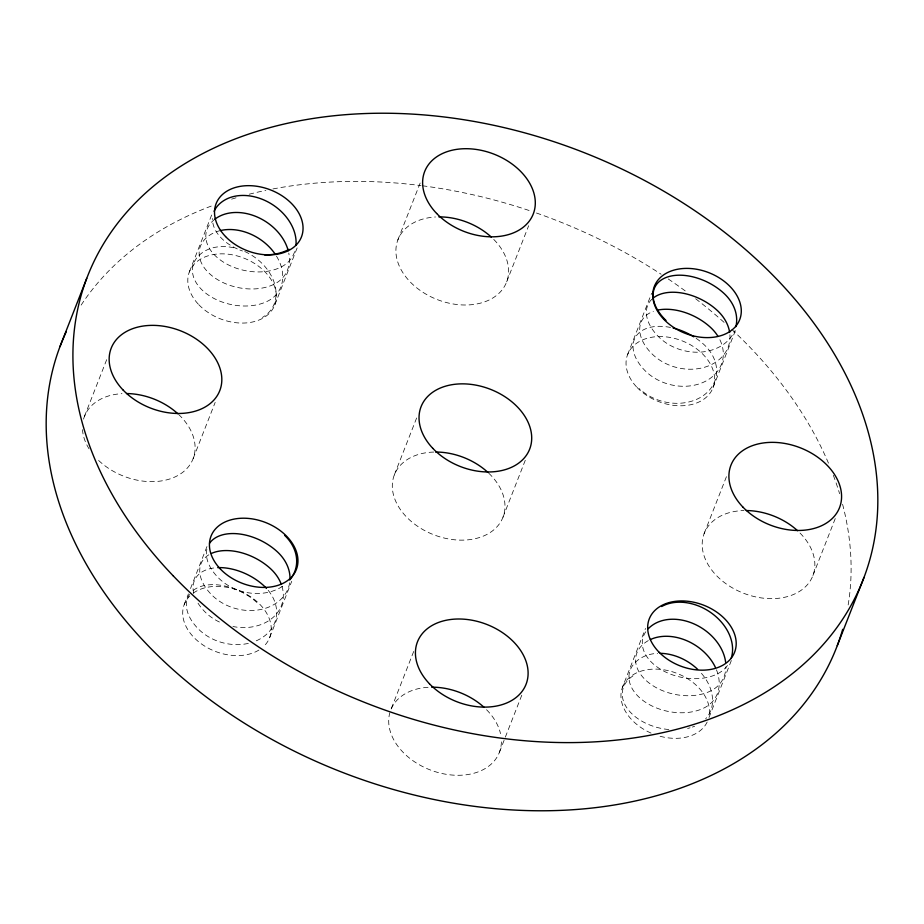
<?xml version="1.0" encoding="UTF-8"?>
<svg xmlns="http://www.w3.org/2000/svg" width="924" height="924" viewBox="0 0 924 924"><rect width="100%" height="100%" fill="white"/><g stroke="black" fill="none" stroke-linecap="round" stroke-linejoin="round"><path stroke-width="0.69" stroke-dasharray="4.62 3.46" d="M84.35 416.655L107.403 357.842M189.316 272.002L212.37 213.178M193.174 458.523L215.177 402.379M274.821 304.897L297.343 247.413M184.222 604.55L188.415 593.855M190.517 588.507L207.808 544.398M397.828 240.009L420.362 182.525M269.727 637.444L291.73 581.3M394.317 474.936L416.839 417.452M506.652 281.878L528.655 225.733M413.686 651.478L390.633 710.302A58.293 41.441 21.4 0 1 428.251 687.283M502.968 517.244L525.49 459.759M627.558 354.735L651.651 293.243M499.445 752.171L521.979 694.686M713.051 387.63L736.105 328.805M651.039 733.09A45.807 32.559 21.4 0 1 622.464 687.283L645.518 628.459M704.111 533.656L727.685 473.492M709.008 717.498L731.542 660.013M812.924 575.525L835.458 518.041M81.15 305.082A416.412 295.992 21.4 0 1 213.305 205.313M231.601 199.134A416.412 295.992 21.4 0 1 236.948 197.54M249.18 194.213A416.412 295.992 21.4 0 1 265.869 190.356M272.938 188.946A416.412 295.992 21.4 0 1 421.032 185.597M422.43 185.782A416.412 295.992 21.4 0 1 531.254 211.226M536.451 213.017A416.412 295.992 21.4 0 1 661.122 274.232M668.225 278.956A416.412 295.992 21.4 0 1 686.717 292.007M695.68 298.775A416.412 295.992 21.4 0 1 724.485 322.719M731.796 329.406A416.412 295.992 21.4 0 1 829.694 466.089M833.332 475.283A416.412 295.992 21.4 0 1 839.604 493.728M842.584 504.273A416.412 295.992 21.4 0 1 848.024 605.774M488.75 473.192A58.293 41.441 21.4 0 1 480.642 537.133A58.293 41.441 21.4 0 1 397.412 504.723A58.293 41.441 21.4 0 1 434.43 452.044M493.762 239.432A58.293 41.441 21.4 0 1 483.864 302.125A58.293 41.441 21.4 0 1 401.49 270.42A58.293 41.441 21.4 0 1 435.458 216.99M178.644 414.483A58.293 41.441 21.4 0 1 177.708 475.583A58.293 41.441 21.4 0 1 97.239 459.101M89.074 448.868A58.293 41.441 21.4 0 1 82.49 429.66M83.541 419.138A58.293 41.441 21.4 0 1 121.968 393.647M501.386 741.868A58.293 41.441 21.4 0 1 439.085 772.799A58.293 41.441 21.4 0 1 389.824 712.774M486.555 709.724A58.293 41.441 21.4 0 1 500.508 733.668M800.034 533.067A58.293 41.441 21.4 0 1 789.489 595.98A58.293 41.441 21.4 0 1 707.103 562.866A58.293 41.441 21.4 0 1 744.005 510.545M707.16 722.06A45.807 32.559 21.4 0 1 659.159 736.001M622.464 687.283A45.807 32.559 21.4 0 1 674.012 672.291A45.807 32.559 21.4 0 1 709.066 716.227M193.197 593.15A45.807 32.559 21.4 0 1 253.419 598.729A45.807 32.559 21.4 0 1 264.079 646.049M258.893 650.08A45.807 32.559 21.4 0 1 199.434 642.423A45.807 32.559 21.4 0 1 189.87 595.945M242.481 250.993A45.288 29.568 12 0 1 239.859 250.011M237.306 248.926A45.288 29.568 12 0 1 212.485 218.514M276.449 256.098A45.288 34.153 32.3 0 1 269.023 300.416A45.288 29.568 12 0 1 205.856 293.255A45.288 29.568 12 0 1 205.14 250.889A45.288 34.153 32.3 0 1 236.914 248.591M220.478 230.55A45.288 34.153 32.3 0 0 211.815 233.864A45.288 29.568 12 0 0 212.543 276.207A45.288 29.568 12 0 0 275.698 283.391A45.288 34.153 32.3 0 0 288.773 253.084M214.853 219.207A45.288 29.568 12 0 0 221.275 260.683A45.288 29.568 12 0 0 282.386 266.343A45.288 34.153 32.3 0 0 295.241 249.63M244.768 251.501A45.288 34.153 32.3 0 1 274.855 284.754A45.288 34.153 32.3 0 1 262.347 317.463M268.191 590.332A45.288 35.817 14.7 0 1 255.833 641.002M248.325 643.393A45.288 35.817 14.7 0 1 199.341 629.925A45.288 27.905 26.6 0 1 189.501 594.409M282.536 586.324A45.288 35.817 14.7 0 1 219.369 578.794A45.288 27.905 26.6 0 1 207.842 546.35M289.651 582.801A45.288 35.817 14.7 0 1 259.09 609.817A45.288 35.817 14.7 0 1 212.693 595.841A45.288 27.905 26.6 0 1 209.725 554.284M198.048 603.21A45.288 27.905 26.6 0 0 206.006 612.889A45.288 35.817 14.7 0 0 222.118 623.238M193.705 593.185A45.288 27.905 26.6 0 1 215.384 567.798M281.947 586.22A45.288 35.817 14.7 0 1 232.952 626.518M193.197 590.471A45.288 27.905 26.6 0 1 257.969 603.522M716.458 669.796A45.288 34.153 32.3 0 1 705.509 707.172A45.288 29.568 12 0 1 642.342 700.011A45.288 29.568 12 0 1 641.626 657.645A45.288 34.153 32.3 0 1 657.634 653.36M701.443 673.342A45.288 34.153 32.3 0 1 705.682 718.78M648.301 640.598A45.288 29.568 12 0 0 649.018 682.963A45.288 29.568 12 0 0 712.185 690.147A45.288 34.153 32.3 0 0 725.906 666.805M645.761 631.785A45.288 29.568 12 0 0 662.219 670.235A45.288 29.568 12 0 0 718.86 673.099A45.288 34.153 32.3 0 0 728.331 664.264M694.652 726.229A45.288 29.568 12 0 1 692.399 727.072M690.055 727.812A45.288 29.568 12 0 1 687.606 728.435M668.803 729.544A45.288 29.568 12 0 1 626.125 706.721A45.288 29.568 12 0 1 634.95 674.682M670.512 327.454A45.288 27.905 26.6 0 0 635.262 337.526A45.288 27.905 26.6 0 0 646.003 371.598A45.288 35.817 14.7 0 0 703.695 382.143A45.288 35.817 14.7 0 0 719.115 338.253M696.119 338.334A45.288 27.905 26.6 0 1 704.631 345.183A45.288 35.817 14.7 0 1 702.483 396.153A45.288 35.817 14.7 0 1 639.327 388.623M729.914 334.731A45.288 35.817 14.7 0 1 703.014 367.683A45.288 35.817 14.7 0 1 652.679 354.539A45.288 27.905 26.6 0 1 653.395 311.33M651.836 299.261A45.288 27.905 26.6 0 0 659.355 337.514A45.288 35.817 14.7 0 0 734.465 330.942M637.063 387.445A45.807 32.559 21.4 0 0 712.242 389.512A45.807 32.559 21.4 0 0 661.607 336.579A45.807 32.559 21.4 0 0 637.063 387.445M198.822 304.724A45.807 32.559 21.4 0 0 274.012 306.78A45.807 32.559 21.4 0 0 223.365 253.857A45.807 32.559 21.4 0 0 198.822 304.724"/><path stroke-width="1.39" d="M60.002 346.558L86.729 278.378M837.271 645.622L863.998 577.442M842.688 629.313A416.412 295.992 21.4 0 1 344.964 773.342A416.412 295.992 21.4 0 1 66.112 332.051M435.574 452.032A58.293 41.441 21.4 0 1 487.918 472.407M438.865 216.886A58.293 41.441 21.4 0 1 491.291 237.052M126.53 393.543A58.293 41.441 21.4 0 1 177.812 413.709M431.658 687.179A58.293 41.441 21.4 0 1 484.084 707.345M746.292 510.533A58.293 41.441 21.4 0 1 797.562 530.699M288.23 250.716A45.288 34.153 32.3 0 0 218.491 216.817A45.288 29.568 12 0 0 214.853 219.207M295.98 245.276A45.288 34.153 32.3 0 0 272.314 204.481A45.288 34.153 32.3 0 0 225.167 199.78A45.288 29.568 12 0 0 214.114 211.307M220.478 230.55A45.288 34.153 32.3 0 1 274.982 253.857M289.062 249.307A45.288 29.568 12 0 1 264.611 254.897M211.504 553.395A45.288 27.905 26.6 0 1 271.333 569.438A45.288 35.817 14.7 0 1 281.173 583.968M266.493 588.369A45.288 35.817 14.7 0 0 264.645 586.486A45.288 27.905 26.6 0 0 217.764 567.636M290.009 578.308A45.288 35.817 14.7 0 0 277.997 552.413A45.288 27.905 26.6 0 0 209.54 543.277M284.684 535.366A45.288 35.817 14.7 0 1 289.697 580.006M660.198 653.326A45.288 34.153 32.3 0 1 697.62 669.311M661.653 606.525A45.288 34.153 32.3 0 1 712.289 613.651A45.288 34.153 32.3 0 1 731.115 658.477M725.64 662.185A45.288 34.153 32.3 0 0 698.463 626.102A45.288 34.153 32.3 0 0 654.977 623.573A45.288 29.568 12 0 0 648.244 628.724M650.323 639.581A45.288 34.153 32.3 0 1 715.442 667.451M657.53 310.141A45.288 27.905 26.6 0 1 711.318 328.136A45.288 35.817 14.7 0 1 717.844 336.117M666.031 320.466A45.288 27.905 26.6 0 1 664.853 278.02A45.288 27.905 26.6 0 1 724.67 294.051A45.288 35.817 14.7 0 1 735.874 326.669M729.648 332.444A45.288 35.817 14.7 0 0 717.983 311.111A45.288 27.905 26.6 0 0 653.21 298.048M673.157 328.043A45.288 27.905 26.6 0 1 693.774 336.81M173.158 575.791A416.412 295.992 21.4 0 0 856.664 594.536A416.412 295.992 21.4 0 0 396.257 113.409A416.412 295.992 21.4 0 0 173.158 575.791M432.848 448.394A58.293 41.441 21.4 0 0 528.644 451.443A58.293 41.441 21.4 0 0 464.599 383.887A58.293 41.441 21.4 0 0 432.848 448.394M436.648 213.467A58.293 41.441 21.4 0 0 532.339 216.089A58.293 41.441 21.4 0 0 467.891 148.729A58.293 41.441 21.4 0 0 436.648 213.467M123.169 390.113A58.293 41.441 21.4 0 0 218.861 392.746A58.293 41.441 21.4 0 0 154.4 325.387A58.293 41.441 21.4 0 0 123.169 390.113M429.452 683.76A58.293 41.441 21.4 0 0 525.144 686.382A58.293 41.441 21.4 0 0 460.683 619.022A58.293 41.441 21.4 0 0 429.452 683.76M742.931 507.114A58.293 41.441 21.4 0 0 838.622 509.736A58.293 41.441 21.4 0 0 774.162 442.377A58.293 41.441 21.4 0 0 742.931 507.114M225.548 236.544A45.807 32.559 21.4 0 0 300.727 238.6A45.807 32.559 21.4 0 0 250.092 185.678A45.807 32.559 21.4 0 0 225.548 236.544M663.779 319.265A45.807 32.559 21.4 0 0 738.969 321.333A45.807 32.559 21.4 0 0 688.322 268.41A45.807 32.559 21.4 0 0 663.779 319.265M658.685 651.813A45.807 32.559 21.4 0 0 733.875 653.88A45.807 32.559 21.4 0 0 683.229 600.958A45.807 32.559 21.4 0 0 658.685 651.813M220.455 569.092A45.807 32.559 21.4 0 0 295.634 571.148A45.807 32.559 21.4 0 0 244.999 518.225A45.807 32.559 21.4 0 0 220.455 569.092"/></g></svg>
